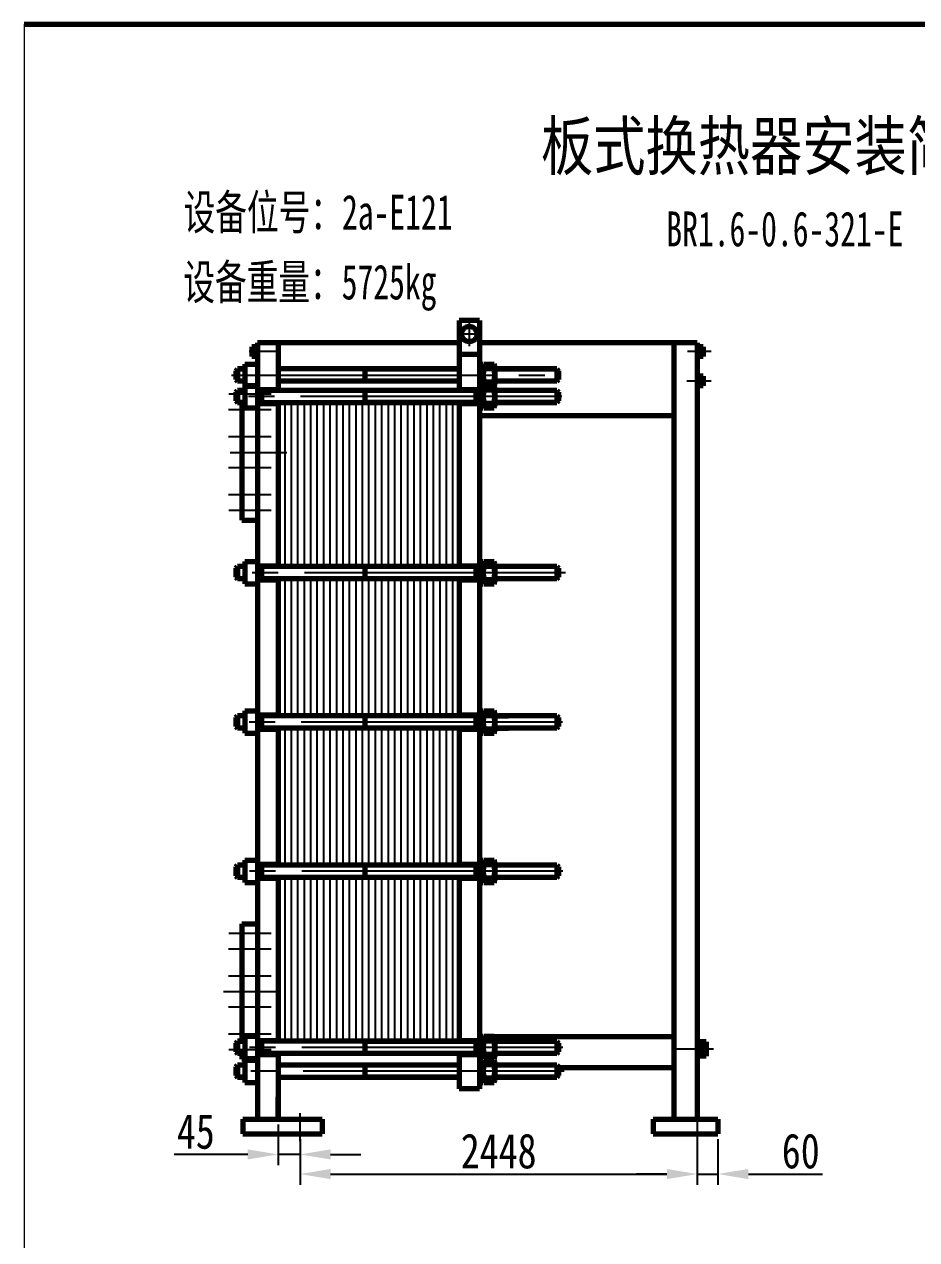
# Model space of a CAD drawing. Header units: millimetres. Extents: x -1351 to 1275, y 768 to 1047.
# Drawn here: x -1120.4 to -1017.9, y 907.1 to 1046.6 of the extents above; entities that cross this region are included whole.
import ezdxf

# ---------------------------------------------------------------- set-up
doc = ezdxf.new("R2010")
doc.units = ezdxf.units.MM
doc.linetypes.add('EB_DASHDOT', pattern=[39, 30, -3, 3, -3])
doc.layers.get('0').update_dxf_attribs({"lineweight": 0})
for name, color, linetype, lineweight in [('CAXA0', 7, 'Continuous', 70), ('CAXA1', 1, 'EB_DASHDOT', 25), ('CAXA4', 3, 'Continuous', 25)]:
    doc.layers.add(name, color=color, linetype=linetype, lineweight=lineweight)
doc.styles.add('HZTXT', font='TXT.SHX', dxfattribs={"width": 0.8, "bigfont": 'HZTXT.SHX'})
doc.styles.add('标准', font='SIMFANG.TTF', dxfattribs={"width": 0.667})
doc.dimstyles.get("Standard").update_dxf_attribs({"dimtxt": 4, "dimasz": 3.5, "dimexe": 1.25, "dimexo": 0.625, "dimtad": 1, "dimdec": 4, "dimdsep": 46, "dimtxsty": 'HZTXT', "dimcen": 0, "dimclrd": 256, "dimclre": 256, "dimclrt": 256, "dimadec": 0, "dimazin": 0, "dimtfac": 1, "dimtdec": 4, "dimtmove": 0, "dimatfit": 3, "dimfxl": 0, "dimtolj": 1, "dimtzin": 0, "dimarcsym": 0})

# ---------------------------------------------------------------- blocks, each defined once
blk = doc.blocks.new('*D26')
at = {"linetype": 'Continuous', "lineweight": -2}
for p, q in [((-1043.06, 918.6), (-1043.06, 913.35)), ((-1040.7, 918.6), (-1040.7, 913.35)), ((-1046.56, 914.6), (-1050.06, 914.6)), ((-1043.06, 914.6), (-1040.7, 914.6)), ((-1037.2, 914.6), (-1028.67, 914.6))]:
    blk.add_line(p, q, dxfattribs=at)
at = {"linetype": 'Continuous'}
for points in [[(-1046.56, 915.18), (-1046.56, 914.01), (-1043.06, 914.6)], [(-1037.2, 915.18), (-1037.2, 914.01), (-1040.7, 914.6)]]:
    blk.add_solid(points, dxfattribs=at)
at = {"layer": 'Defpoints', "color": 0, "linetype": 'Continuous'}
for p in [(-1043.06, 919.22), (-1040.7, 919.22), (-1040.7, 914.6)]:
    blk.add_point(p, dxfattribs=at)
at = {"linetype": 'Continuous', "lineweight": 25, "insert": (-1031.18, 917.22), "char_height": 4, "attachment_point": 5, "style": 'HZTXT'}
blk.add_mtext('\\A1;\\fFangSong_GB2312;60', dxfattribs=at)
blk = doc.blocks.new('*D27')
at = {"lineweight": -2}
for p, q in [((-1088.69, 918.6), (-1088.69, 913.35)), ((-1043.06, 918.6), (-1043.06, 913.35)), ((-1085.19, 914.6), (-1046.56, 914.6))]:
    blk.add_line(p, q, dxfattribs=at)
for points in [[(-1085.19, 915.18), (-1085.19, 914.01), (-1088.69, 914.6)], [(-1046.56, 915.18), (-1046.56, 914.01), (-1043.06, 914.6)]]:
    blk.add_solid(points)
at = {"layer": 'Defpoints', "color": 0}
for p in [(-1088.69, 919.22), (-1043.06, 919.22), (-1043.06, 914.6)]:
    blk.add_point(p, dxfattribs=at)
at = {"insert": (-1065.88, 917.22), "char_height": 4, "attachment_point": 5, "style": 'HZTXT'}
blk.add_mtext('\\A1;{\\fFangSong_GB2312|b0|i0|c134|p0;2448}', dxfattribs=at)
blk = doc.blocks.new('*D28')
at = {"lineweight": -2}
for p, q in [((-1091.2, 920.28), (-1091.2, 915.6)), ((-1088.69, 918.6), (-1088.69, 915.6)), ((-1094.7, 916.85), (-1103.13, 916.85)), ((-1088.69, 916.85), (-1091.2, 916.85)), ((-1085.19, 916.85), (-1081.69, 916.85))]:
    blk.add_line(p, q, dxfattribs=at)
for points in [[(-1094.7, 917.43), (-1094.7, 916.27), (-1091.2, 916.85)], [(-1085.19, 917.43), (-1085.19, 916.27), (-1088.69, 916.85)]]:
    blk.add_solid(points)
at = {"layer": 'Defpoints', "color": 0}
for p in [(-1091.2, 920.91), (-1088.69, 919.22), (-1091.2, 916.85)]:
    blk.add_point(p, dxfattribs=at)
at = {"insert": (-1100.66, 919.47), "char_height": 4, "attachment_point": 5, "style": 'HZTXT'}
blk.add_mtext('\\A1;\\fFangSong_GB2312;45', dxfattribs=at)

msp = doc.modelspace()

# ---------------------------------------------------------------- linework, layer by layer
at = {"color": 7}
msp.add_line((-1120.35817, 1046.60882), (-1120.35817, 775.60882), dxfattribs=at)
at = {"layer": 'CAXA0', "color": 0, "linetype": 'Continuous', "lineweight": 70}
for p, q in [((-1120.35817, 1046.60882), (-940.35817, 1046.60882)), ((-1070.42928, 1012.59772), (-1070.42928, 1005.1958)), ((-1068.06876, 1012.59772), (-1070.42928, 1012.59772)), ((-1068.06876, 1012.59772), (-1068.06876, 924.38172)), ((-1094.22029, 1009.56276), (-1094.22029, 1008.48367)), ((-1093.7667, 1009.56276), (-1094.22029, 1009.56276)), ((-1093.7667, 1009.34695), (-1094.22029, 1009.34695)), ((-1093.55594, 1009.61672), (-1093.7667, 1009.61672)), ((-1093.7667, 1009.61672), (-1093.7667, 1008.42971)), ((-1093.55594, 1010.03487), (-1093.55594, 920.90857)), ((-1070.42928, 1010.03487), (-1093.55594, 1010.03487)), ((-1091.19542, 1010.03487), (-1091.19542, 1004.5736)), ((-1043.0645, 1010.03487), (-1068.06876, 1010.03487)), ((-1045.76224, 1010.03487), (-1045.76224, 920.90857)), ((-1043.0645, 1010.03487), (-1043.0645, 920.90857)), ((-1042.86161, 1009.63324), (-1043.0645, 1009.63324)), ((-1042.86161, 1009.63324), (-1042.86161, 1008.41319)), ((-1042.38714, 1009.56546), (-1042.86161, 1009.56546)), ((-1042.38714, 1009.29434), (-1042.86161, 1009.29434)), ((-1042.38714, 1009.29434), (-1042.86161, 1009.29434)), ((-1042.38714, 1009.29434), (-1042.86161, 1009.29434)), ((-1042.38714, 1009.56546), (-1042.38714, 1008.48097)), ((-1095.04616, 1007.60282), (-1095.04616, 1005.04814)), ((-1095.04616, 1007.60282), (-1093.55594, 1007.60282)), ((-1093.7667, 1008.69949), (-1094.22029, 1008.69949)), ((-1093.7667, 1008.48367), (-1094.22029, 1008.48367)), ((-1093.55594, 1008.42971), (-1093.7667, 1008.42971)), ((-1091.19542, 1008.686), (-1091.19542, 1005.1958)), ((-1068.06876, 1008.686), (-1070.42928, 1008.686)), ((-1068.06876, 1007.60282), (-1067.64298, 1007.60282)), ((-1067.64298, 1007.60282), (-1067.64298, 1005.04814)), ((-1067.55782, 1007.60282), (-1066.40822, 1007.60282)), ((-1042.86161, 1008.41319), (-1043.0645, 1008.41319)), ((-1042.38714, 1008.75209), (-1042.86161, 1008.75209)), ((-1042.38714, 1008.75209), (-1042.86161, 1008.75209)), ((-1042.38714, 1008.48097), (-1042.86161, 1008.48097)), ((-1096.07829, 1006.83131), (-1095.87596, 1007.03364)), ((-1096.07829, 1006.83131), (-1096.07829, 1005.81965)), ((-1095.87596, 1007.03364), (-1095.87596, 1005.61732)), ((-1095.04616, 1007.03364), (-1095.87596, 1007.03364)), ((-1070.42928, 1007.03364), (-1091.19542, 1007.03364)), ((-1081.23859, 1007.03364), (-1081.23859, 1005.61732)), ((-1067.64298, 1007.34735), (-1067.64298, 1005.30361)), ((-1067.55782, 1007.09188), (-1066.40822, 1007.09188)), ((-1066.32306, 1007.34735), (-1066.32306, 1005.30361)), ((-1059.21349, 1007.03364), (-1066.32306, 1007.03364)), ((-1059.21349, 1007.03364), (-1059.21349, 1005.61732)), ((-1059.21349, 1007.03364), (-1059.01116, 1006.83131)), ((-1059.01116, 1006.83131), (-1059.01116, 1005.81965)), ((-1042.86161, 1006.26107), (-1043.0645, 1006.26107)), ((-1042.86161, 1006.26107), (-1042.86161, 1005.04102)), ((-1042.38714, 1006.19329), (-1042.86161, 1006.19329)), ((-1042.38714, 1006.19329), (-1042.38714, 1005.1088)), ((-1096.07829, 1005.81965), (-1095.87596, 1005.61732)), ((-1095.04616, 1005.61732), (-1095.87596, 1005.61732)), ((-1095.04616, 1005.14278), (-1095.04616, 1002.5881)), ((-1095.04616, 1005.14278), (-1093.55594, 1005.14278)), ((-1095.04616, 1005.04814), (-1093.55594, 1005.04814)), ((-1070.42928, 1005.61732), (-1091.19542, 1005.61732)), ((-1091.19542, 1005.61732), (-1091.19542, 1004.67442)), ((-1070.42928, 1005.61732), (-1070.42928, 1004.5736)), ((-1068.06876, 1005.14278), (-1067.64298, 1005.14278)), ((-1068.06876, 1005.04814), (-1067.64298, 1005.04814)), ((-1067.64298, 1005.14278), (-1067.64298, 1002.5881)), ((-1067.64298, 1004.88731), (-1067.64298, 1002.84357)), ((-1067.55782, 1005.55908), (-1066.40822, 1005.55908)), ((-1067.55782, 1005.14278), (-1066.40822, 1005.14278)), ((-1067.55782, 1005.04814), (-1066.40822, 1005.04814)), ((-1066.33112, 1005.22118), (-1066.26853, 1005.22118)), ((-1059.21349, 1005.61732), (-1066.32306, 1005.61732)), ((-1066.32306, 1004.88731), (-1066.32306, 1002.84357)), ((-1059.21349, 1005.61732), (-1059.01116, 1005.81965)), ((-1042.86161, 1005.04102), (-1043.0645, 1005.04102)), ((-1042.38714, 1005.92217), (-1042.86161, 1005.92217)), ((-1042.38714, 1005.92217), (-1042.86161, 1005.92217)), ((-1042.38714, 1005.92217), (-1042.86161, 1005.92217)), ((-1042.38714, 1005.37992), (-1042.86161, 1005.37992)), ((-1042.38714, 1005.37992), (-1042.86161, 1005.37992)), ((-1042.38714, 1005.1088), (-1042.86161, 1005.1088)), ((-1096.07829, 1004.37127), (-1095.87596, 1004.5736)), ((-1096.07829, 1004.37127), (-1096.07829, 1003.35961)), ((-1096.07829, 1003.35961), (-1095.87596, 1003.15728)), ((-1095.04616, 1004.5736), (-1095.87596, 1004.5736)), ((-1095.87596, 1004.5736), (-1095.87596, 1003.15728)), ((-1093.55594, 1004.67442), (-1091.19542, 1004.67442)), ((-1093.13016, 1004.67442), (-1093.13016, 1003.05646)), ((-1068.49453, 1004.5736), (-1093.13016, 1004.5736)), ((-1081.23859, 1004.5736), (-1081.23859, 1003.15728)), ((-1070.42928, 1004.67442), (-1068.06876, 1004.67442)), ((-1068.49453, 1004.67442), (-1068.49453, 1003.05646)), ((-1067.55782, 1004.63184), (-1066.40822, 1004.63184)), ((-1059.21349, 1004.5736), (-1066.32306, 1004.5736)), ((-1059.21349, 1004.5736), (-1059.01116, 1004.37127)), ((-1059.21349, 1004.5736), (-1059.21349, 1003.15728)), ((-1059.01116, 1003.35961), (-1059.21349, 1003.15728)), ((-1059.01116, 1004.37127), (-1059.01116, 1003.35961)), ((-1095.04616, 1003.15728), (-1095.87596, 1003.15728)), ((-1095.35617, 1003.15728), (-1095.35617, 989.69216)), ((-1095.04616, 1002.5881), (-1093.55594, 1002.5881)), ((-1093.55594, 1003.05646), (-1091.19542, 1003.05646)), ((-1068.49453, 1003.15728), (-1093.13016, 1003.15728)), ((-1091.19542, 1003.15728), (-1091.19542, 984.34721)), ((-1091.19542, 1003.05646), (-1091.19542, 984.34721)), ((-1070.42928, 1003.15728), (-1070.42928, 984.34721)), ((-1070.42284, 1003.05646), (-1068.06876, 1003.05646)), ((-1068.06876, 1002.5881), (-1067.64298, 1002.5881)), ((-1067.55782, 1003.09904), (-1066.40822, 1003.09904)), ((-1067.55782, 1002.5881), (-1066.40822, 1002.5881)), ((-1059.21349, 1003.15728), (-1066.32306, 1003.15728)), ((-1045.76224, 1001.67188), (-1068.06876, 1001.67188)), ((-1095.35617, 989.69216), (-1093.55594, 989.69216)), ((-1096.07829, 984.14488), (-1095.87596, 984.34721)), ((-1096.07829, 984.14488), (-1096.07829, 983.13323)), ((-1095.04616, 984.34721), (-1095.87596, 984.34721)), ((-1095.87596, 984.34721), (-1095.87596, 982.9309)), ((-1095.04616, 984.91639), (-1095.04616, 982.36172)), ((-1095.04616, 984.91639), (-1093.55594, 984.91639)), ((-1093.55594, 984.44804), (-1091.19542, 984.44804)), ((-1093.13016, 984.44804), (-1093.13016, 982.83007)), ((-1068.49453, 984.34721), (-1093.13016, 984.34721)), ((-1081.23859, 984.34721), (-1081.23859, 982.9309)), ((-1070.42928, 984.44804), (-1068.06876, 984.44804)), ((-1068.49453, 984.44804), (-1068.49453, 982.83007)), ((-1068.06876, 984.91639), (-1067.64298, 984.91639)), ((-1067.64298, 984.91639), (-1067.64298, 982.36172)), ((-1067.64298, 984.66093), (-1067.64298, 982.61719)), ((-1067.55782, 984.91639), (-1066.40822, 984.91639)), ((-1067.55782, 984.40546), (-1066.40822, 984.40546)), ((-1066.32306, 984.66093), (-1066.32306, 982.61719)), ((-1059.21349, 984.34721), (-1066.32306, 984.34721)), ((-1059.21349, 984.34721), (-1059.01116, 984.14488)), ((-1059.21349, 984.34721), (-1059.21349, 982.9309)), ((-1059.01116, 984.14488), (-1059.01116, 983.13323)), ((-1096.07829, 983.13323), (-1095.87596, 982.9309)), ((-1095.04616, 982.9309), (-1095.87596, 982.9309)), ((-1093.55594, 982.83007), (-1091.19542, 982.83007)), ((-1068.49453, 982.9309), (-1093.13016, 982.9309)), ((-1091.19542, 982.9309), (-1091.19542, 967.20829)), ((-1091.19542, 982.9309), (-1091.19542, 967.20829)), ((-1070.42928, 982.9309), (-1070.42928, 967.20829)), ((-1070.42284, 982.83007), (-1068.06876, 982.83007)), ((-1067.55782, 982.87265), (-1066.40822, 982.87265)), ((-1059.21349, 982.9309), (-1066.32306, 982.9309)), ((-1059.21349, 982.9309), (-1059.01116, 983.13323)), ((-1095.04616, 982.36172), (-1093.55594, 982.36172)), ((-1068.06876, 982.36172), (-1067.64298, 982.36172)), ((-1067.55782, 982.36172), (-1066.40822, 982.36172)), ((-1096.07829, 967.00596), (-1095.87596, 967.20829)), ((-1095.87596, 967.20829), (-1095.87596, 965.79198)), ((-1095.04616, 967.20829), (-1095.87596, 967.20829)), ((-1095.04616, 967.77747), (-1095.04616, 965.2228)), ((-1095.04616, 967.77747), (-1093.55594, 967.77747)), ((-1093.55594, 967.30912), (-1091.19542, 967.30912)), ((-1093.13016, 967.30912), (-1093.13016, 965.69116)), ((-1068.49453, 967.20829), (-1093.13016, 967.20829)), ((-1081.23859, 967.20829), (-1081.23859, 965.79198)), ((-1070.42928, 967.30912), (-1068.06876, 967.30912)), ((-1068.49453, 967.30912), (-1068.49453, 965.69116)), ((-1068.06876, 967.77747), (-1067.64298, 967.77747)), ((-1067.64298, 967.77747), (-1067.64298, 965.2228)), ((-1067.64298, 967.52201), (-1067.64298, 965.47827)), ((-1067.55782, 967.77747), (-1066.40822, 967.77747)), ((-1067.55782, 967.26654), (-1066.40822, 967.26654)), ((-1066.32306, 967.52201), (-1066.32306, 965.47827)), ((-1066.32306, 967.20829), (-1064.7284, 967.20829)), ((-1059.21349, 967.20829), (-1065.87684, 967.20829)), ((-1059.21349, 967.20829), (-1059.21349, 965.79198)), ((-1059.21349, 967.20829), (-1059.01116, 967.00596)), ((-1096.07829, 967.00596), (-1096.07829, 965.99431)), ((-1096.07829, 965.99431), (-1095.87596, 965.79198)), ((-1095.04616, 965.79198), (-1095.87596, 965.79198)), ((-1093.55594, 965.69116), (-1091.19542, 965.69116)), ((-1068.49453, 965.79198), (-1093.13016, 965.79198)), ((-1091.19542, 965.79198), (-1091.19542, 950.06938)), ((-1091.19542, 965.79198), (-1091.19542, 950.06938)), ((-1070.42928, 965.79198), (-1070.42928, 950.06938)), ((-1070.42284, 965.69116), (-1068.06876, 965.69116)), ((-1067.55782, 965.73373), (-1066.40822, 965.73373)), ((-1066.32306, 965.79198), (-1064.7284, 965.79198)), ((-1059.21349, 965.79198), (-1065.87684, 965.79198)), ((-1059.21349, 965.79198), (-1059.01116, 965.99431)), ((-1059.01116, 967.00596), (-1059.01116, 965.99431)), ((-1095.04616, 965.2228), (-1093.55594, 965.2228)), ((-1068.06876, 965.2228), (-1067.64298, 965.2228)), ((-1067.55782, 965.2228), (-1066.40822, 965.2228)), ((-1095.04616, 950.63856), (-1095.04616, 948.08388)), ((-1095.04616, 950.63856), (-1093.55594, 950.63856)), ((-1068.06876, 950.63856), (-1067.64298, 950.63856)), ((-1067.64298, 950.63856), (-1067.64298, 948.08388)), ((-1067.64298, 950.38309), (-1067.64298, 948.33935)), ((-1067.55782, 950.63856), (-1066.40822, 950.63856)), ((-1066.32306, 950.38309), (-1066.32306, 948.33935)), ((-1096.07829, 949.86704), (-1095.87596, 950.06938)), ((-1096.07829, 949.86704), (-1096.07829, 948.85539)), ((-1095.87596, 950.06938), (-1095.87596, 948.65306)), ((-1095.04616, 950.06938), (-1095.87596, 950.06938)), ((-1093.55594, 950.1702), (-1091.19542, 950.1702)), ((-1093.13016, 950.1702), (-1093.13016, 948.55224)), ((-1068.49453, 950.06938), (-1093.13016, 950.06938)), ((-1081.23859, 950.06938), (-1081.23859, 948.65306)), ((-1070.42928, 950.1702), (-1068.06876, 950.1702)), ((-1068.49453, 950.1702), (-1068.49453, 948.55224)), ((-1067.55782, 950.12762), (-1066.40822, 950.12762)), ((-1059.21349, 950.06938), (-1066.32306, 950.06938)), ((-1059.21349, 950.06938), (-1059.01116, 949.86704)), ((-1059.21349, 950.06938), (-1059.21349, 948.65306)), ((-1059.01116, 949.86704), (-1059.01116, 948.85539)), ((-1096.07829, 948.85539), (-1095.87596, 948.65306)), ((-1095.04616, 948.65306), (-1095.87596, 948.65306)), ((-1095.04616, 948.08388), (-1093.55594, 948.08388)), ((-1093.55594, 948.55224), (-1091.19542, 948.55224)), ((-1068.49453, 948.65306), (-1093.13016, 948.65306)), ((-1091.19542, 948.65306), (-1091.19542, 929.84299)), ((-1070.42928, 948.65306), (-1070.42928, 929.84299)), ((-1070.42284, 948.55224), (-1068.06876, 948.55224)), ((-1068.06876, 948.08388), (-1067.64298, 948.08388)), ((-1067.55782, 948.59482), (-1066.40822, 948.59482)), ((-1067.55782, 948.08388), (-1066.40822, 948.08388)), ((-1059.21349, 948.65306), (-1066.32306, 948.65306)), ((-1059.21349, 948.65306), (-1059.01116, 948.85539)), ((-1095.35617, 943.30811), (-1095.35617, 929.84299)), ((-1095.35617, 943.30811), (-1093.55594, 943.30811)), ((-1096.07829, 929.64066), (-1095.87596, 929.84299)), ((-1096.07829, 929.64066), (-1096.07829, 928.62901)), ((-1095.04616, 929.84299), (-1095.87596, 929.84299)), ((-1095.87596, 929.84299), (-1095.87596, 928.42668)), ((-1095.04616, 930.41217), (-1095.04616, 927.8575)), ((-1095.04616, 930.41217), (-1093.55594, 930.41217)), ((-1093.55594, 929.94382), (-1091.19542, 929.94382)), ((-1093.13016, 929.94382), (-1093.13016, 928.32585)), ((-1068.49453, 929.84299), (-1093.13016, 929.84299)), ((-1081.23859, 929.84299), (-1081.23859, 928.42668)), ((-1070.42928, 929.94382), (-1068.06876, 929.94382)), ((-1068.49453, 929.94382), (-1068.49453, 928.32585)), ((-1068.06876, 930.41217), (-1067.64298, 930.41217)), ((-1067.64298, 930.41217), (-1067.64298, 927.8575)), ((-1067.64298, 930.1567), (-1067.64298, 928.11296)), ((-1067.55782, 930.41217), (-1066.40822, 930.41217)), ((-1067.55782, 929.90124), (-1066.40822, 929.90124)), ((-1045.76224, 930.35046), (-1066.3697, 930.35046)), ((-1066.32306, 930.1567), (-1066.32306, 928.11296)), ((-1059.21349, 929.84299), (-1066.32306, 929.84299)), ((-1059.21349, 929.84299), (-1059.01116, 929.64066)), ((-1059.21349, 929.84299), (-1059.21349, 928.42668)), ((-1059.01116, 929.64066), (-1059.01116, 928.62901)), ((-1042.75651, 929.86238), (-1043.0645, 929.86238)), ((-1042.75651, 929.86238), (-1042.75651, 928.04141)), ((-1042.04835, 929.76122), (-1042.75651, 929.76122)), ((-1042.04835, 929.76122), (-1042.04835, 928.14257)), ((-1096.07829, 928.62901), (-1095.87596, 928.42668)), ((-1095.04616, 928.42668), (-1095.87596, 928.42668)), ((-1095.35617, 928.42668), (-1095.35617, 927.7791)), ((-1093.55594, 928.32585), (-1091.19542, 928.32585)), ((-1068.49453, 928.42668), (-1093.13016, 928.42668)), ((-1091.19542, 928.42668), (-1091.19542, 920.90857)), ((-1070.42928, 928.42668), (-1070.42928, 924.38172)), ((-1070.42284, 928.32585), (-1068.06876, 928.32585)), ((-1067.55782, 928.36843), (-1066.40822, 928.36843)), ((-1059.21349, 928.42668), (-1066.32306, 928.42668)), ((-1059.21349, 928.42668), (-1059.01116, 928.62901)), ((-1042.75651, 928.04141), (-1043.0645, 928.04141)), ((-1042.04835, 929.35656), (-1042.75651, 929.35656)), ((-1042.04835, 929.35656), (-1042.75651, 929.35656)), ((-1042.04835, 929.35656), (-1042.75651, 929.35656)), ((-1042.04835, 928.54724), (-1042.75651, 928.54724)), ((-1042.04835, 928.54724), (-1042.75651, 928.54724)), ((-1042.04835, 928.14257), (-1042.75651, 928.14257)), ((-1096.07829, 926.91085), (-1095.87596, 927.11318)), ((-1096.07829, 926.91085), (-1096.07829, 925.8992)), ((-1095.04616, 927.11318), (-1095.87596, 927.11318)), ((-1095.87596, 927.11318), (-1095.87596, 925.69686)), ((-1093.55594, 927.7791), (-1095.35617, 927.7791)), ((-1095.04616, 927.8575), (-1093.55594, 927.8575)), ((-1095.04616, 927.68236), (-1095.04616, 925.12768)), ((-1095.04616, 927.68236), (-1093.55594, 927.68236)), ((-1070.42928, 927.11318), (-1091.19542, 927.11318)), ((-1081.23859, 927.11318), (-1081.23859, 925.69686)), ((-1070.42928, 927.04573), (-1070.42928, 925.73059)), ((-1068.06876, 927.8575), (-1067.64298, 927.8575)), ((-1068.06876, 927.68236), (-1067.64298, 927.68236)), ((-1067.64298, 927.68236), (-1067.64298, 925.12768)), ((-1067.64298, 927.42689), (-1067.64298, 925.38315)), ((-1067.55782, 927.8575), (-1066.40822, 927.8575)), ((-1067.55782, 927.68236), (-1066.40822, 927.68236)), ((-1067.55782, 927.17142), (-1066.40822, 927.17142)), ((-1066.32306, 927.42689), (-1066.32306, 925.38315)), ((-1059.21349, 927.11318), (-1066.32306, 927.11318)), ((-1059.21349, 927.11318), (-1059.01116, 926.91085)), ((-1059.21349, 927.11318), (-1059.21349, 925.69686)), ((-1059.01116, 926.91085), (-1059.01116, 925.8992)), ((-1045.76224, 926.78148), (-1059.01116, 926.78148)), ((-1096.07829, 925.8992), (-1095.87596, 925.69686)), ((-1095.04616, 925.69686), (-1095.87596, 925.69686)), ((-1070.42928, 925.69686), (-1091.19542, 925.69686)), ((-1067.55782, 925.63862), (-1066.40822, 925.63862)), ((-1059.21349, 925.69686), (-1066.32306, 925.69686)), ((-1059.01116, 925.8992), (-1059.21349, 925.69686)), ((-1095.04616, 925.12768), (-1093.55594, 925.12768)), ((-1068.06876, 924.38172), (-1070.42928, 924.38172)), ((-1068.06876, 925.12768), (-1067.64298, 925.12768)), ((-1067.55782, 925.12768), (-1066.40822, 925.12768)), ((-1091.19542, 920.90857), (-1091.19542, 923.45553)), ((-1095.24202, 920.90857), (-1095.24202, 919.22249)), ((-1095.24202, 920.90857), (-1086.13716, 920.90857)), ((-1086.13716, 920.90857), (-1086.13716, 919.22249)), ((-1048.12276, 920.90857), (-1048.12276, 919.22249)), ((-1048.12276, 920.90857), (-1040.70398, 920.90857)), ((-1040.70398, 920.90857), (-1040.70398, 919.22249)), ((-1095.24202, 919.22249), (-1086.13716, 919.22249)), ((-1048.12276, 919.22249), (-1040.70398, 919.22249))]:
    msp.add_line(p, q, dxfattribs=at)
msp.add_circle((-1069.24902, 1011.04652), 0.87676, dxfattribs=at)
for centre, radius, start, end in [((-1067.2172, 1007.34735), 0.42578, 143.1301024, 216.8698976), ((-1066.74884, 1007.34735), 0.42578, 323.1301024, 36.8698976), ((-1064.15159, 1006.32548), 3.49139, 167.3196165, 192.6803835), ((-1069.81445, 1006.32548), 3.49139, 347.3196165, 12.6803835), ((-1067.2172, 1005.30361), 0.42578, 143.1301024, 216.8698976), ((-1067.2172, 1004.88731), 0.42578, 143.1301024, 216.8698976), ((-1066.74884, 1005.30361), 0.42578, 323.1301024, 36.8698976), ((-1066.74884, 1004.88731), 0.42578, 323.1301024, 36.8698976), ((-1064.15159, 1003.86544), 3.49139, 167.3196165, 192.6803835), ((-1069.81445, 1003.86544), 3.49139, 347.3196165, 12.6803835), ((-1067.2172, 1002.84357), 0.42578, 143.1301024, 216.8698976), ((-1066.74884, 1002.84357), 0.42578, 323.1301024, 36.8698976), ((-1067.2172, 984.66093), 0.42578, 143.1301024, 216.8698976), ((-1064.15159, 983.63906), 3.49139, 167.3196165, 192.6803835), ((-1066.74884, 984.66093), 0.42578, 323.1301024, 36.8698976), ((-1069.81445, 983.63906), 3.49139, 347.3196165, 12.6803835), ((-1067.2172, 982.61719), 0.42578, 143.1301024, 216.8698976), ((-1066.74884, 982.61719), 0.42578, 323.1301024, 36.8698976), ((-1067.2172, 967.52201), 0.42578, 143.1301024, 216.8698976), ((-1064.15159, 966.50014), 3.49139, 167.3196165, 192.6803835), ((-1066.74884, 967.52201), 0.42578, 323.1301024, 36.8698976), ((-1069.81445, 966.50014), 3.49139, 347.3196165, 12.6803835), ((-1067.2172, 965.47827), 0.42578, 143.1301024, 216.8698976), ((-1066.74884, 965.47827), 0.42578, 323.1301024, 36.8698976), ((-1067.2172, 950.38309), 0.42578, 143.1301024, 216.8698976), ((-1066.74884, 950.38309), 0.42578, 323.1301024, 36.8698976), ((-1064.15159, 949.36122), 3.49139, 167.3196165, 192.6803835), ((-1069.81445, 949.36122), 3.49139, 347.3196165, 12.6803835), ((-1067.2172, 948.33935), 0.42578, 143.1301024, 216.8698976), ((-1066.74884, 948.33935), 0.42578, 323.1301024, 36.8698976), ((-1067.2172, 930.1567), 0.42578, 143.1301024, 216.8698976), ((-1064.15159, 929.13483), 3.49139, 167.3196165, 192.6803835), ((-1066.74884, 930.1567), 0.42578, 323.1301024, 36.8698976), ((-1069.81445, 929.13483), 3.49139, 347.3196165, 12.6803835), ((-1067.2172, 928.11296), 0.42578, 143.1301024, 216.8698976), ((-1066.74884, 928.11296), 0.42578, 323.1301024, 36.8698976), ((-1067.2172, 927.42689), 0.42578, 143.1301024, 216.8698976), ((-1064.15159, 926.40502), 3.49139, 167.3196165, 192.6803835), ((-1066.74884, 927.42689), 0.42578, 323.1301024, 36.8698976), ((-1069.81445, 926.40502), 3.49139, 347.3196165, 12.6803835), ((-1067.2172, 925.38315), 0.42578, 143.1301024, 216.8698976), ((-1066.74884, 925.38315), 0.42578, 323.1301024, 36.8698976)]:
    msp.add_arc(centre, radius, start, end, dxfattribs=at)
for p in [(-1091.19542, 920.90857), (-1088.69184, 920.90857), (-1088.69184, 919.22249), (-1088.69184, 919.22249)]:
    msp.add_point(p, dxfattribs=at)
at = {"layer": 'CAXA1', "color": 0, "linetype": 'EB_DASHDOT', "lineweight": 25}
for p, q in [((-1069.24902, 1012.42484), (-1069.24902, 1009.6682)), ((-1068.06876, 1011.04652), (-1070.42928, 1011.04652)), ((-1091.19542, 1009.02322), (-1094.53118, 1009.02322)), ((-1041.4876, 1009.02322), (-1044.20449, 1009.02322)), ((-1096.57916, 1006.32548), (-1058.43333, 1006.32548)), ((-1041.4876, 1005.65105), (-1044.2493, 1005.65105)), ((-1092.0093, 1004.13407), (-1096.8663, 1004.13407)), ((-1058.6259, 1003.86544), (-1096.636, 1003.86544)), ((-1092.0093, 1002.34486), (-1096.9028, 1002.34486)), ((-1092.0093, 999.24587), (-1096.9028, 999.24587)), ((-1096.70287, 997.45667), (-1090.22065, 997.45667)), ((-1092.0093, 995.66747), (-1096.9028, 995.66747)), ((-1092.0093, 992.56847), (-1096.9028, 992.56847)), ((-1092.0093, 990.77927), (-1096.8663, 990.77927)), ((-1058.19104, 983.63906), (-1096.83332, 983.63906)), ((-1058.54398, 966.50014), (-1096.73734, 966.50014)), ((-1058.49911, 949.36122), (-1097.04265, 949.36122)), ((-1092.0093, 942.221), (-1096.8663, 942.221)), ((-1092.0093, 940.4318), (-1096.9028, 940.4318)), ((-1092.0093, 937.33281), (-1096.9028, 937.33281)), ((-1097.48414, 935.5436), (-1091.32181, 935.5436)), ((-1092.0093, 933.7544), (-1096.9028, 933.7544)), ((-1092.0093, 930.65541), (-1096.9028, 930.65541)), ((-1058.49911, 929.13483), (-1097.04265, 929.13483)), ((-1092.0093, 928.86621), (-1096.8663, 928.86621)), ((-1041.18564, 928.9519), (-1045.76224, 928.9519)), ((-1058.34192, 926.40502), (-1096.45198, 926.40502)), ((-1088.69184, 918.35997), (-1088.69184, 921.58767)), ((-1043.0645, 920.90857), (-1043.0645, 917.83462))]:
    msp.add_line(p, q, dxfattribs=at)
at = {"layer": 'CAXA4', "color": 0, "linetype": 'Continuous', "lineweight": 25}
for p, q in [((-1095.04616, 1006.83131), (-1096.07829, 1006.83131)), ((-1070.42928, 1006.83131), (-1081.23859, 1006.83131)), ((-1059.01116, 1006.83131), (-1066.32306, 1006.83131)), ((-1095.04616, 1005.81965), (-1096.07829, 1005.81965)), ((-1070.42928, 1005.81965), (-1081.23859, 1005.81965)), ((-1059.01116, 1005.81965), (-1066.32306, 1005.81965)), ((-1095.04616, 1004.37127), (-1096.07829, 1004.37127)), ((-1095.04616, 1003.35961), (-1096.07829, 1003.35961)), ((-1068.49453, 1004.37127), (-1081.23859, 1004.37127)), ((-1068.49453, 1003.35961), (-1081.23859, 1003.35961)), ((-1059.01116, 1004.37127), (-1066.32306, 1004.37127)), ((-1059.01116, 1003.35961), (-1066.32306, 1003.35961)), ((-1090.45354, 1003.15728), (-1090.45354, 997.57755)), ((-1089.71166, 1003.15728), (-1089.71166, 984.34721)), ((-1088.96978, 1003.15728), (-1088.96978, 984.34721)), ((-1088.22791, 1003.15728), (-1088.22791, 984.34721)), ((-1087.48603, 1003.15728), (-1087.48603, 984.34721)), ((-1086.74415, 1003.15728), (-1086.74415, 984.34721)), ((-1086.00227, 1003.15728), (-1086.00227, 984.34721)), ((-1085.2604, 1003.15728), (-1085.2604, 984.34721)), ((-1084.51852, 1003.15728), (-1084.51852, 984.34721)), ((-1083.77664, 1003.15728), (-1083.77664, 984.34721)), ((-1083.03476, 1003.15728), (-1083.03476, 984.34721)), ((-1082.29288, 1003.15728), (-1082.29288, 984.34721)), ((-1081.55744, 1003.15728), (-1081.55744, 984.34721)), ((-1080.81556, 1003.15728), (-1080.81556, 984.34721)), ((-1080.07369, 1003.15728), (-1080.07369, 984.34721)), ((-1079.33181, 1003.15728), (-1079.33181, 984.34721)), ((-1078.5835, 1003.15728), (-1078.5835, 984.34721)), ((-1077.84805, 1003.15728), (-1077.84805, 984.34721)), ((-1077.10617, 1003.15728), (-1077.10617, 984.34721)), ((-1076.3643, 1003.15728), (-1076.3643, 984.34721)), ((-1075.62242, 1003.15728), (-1075.62242, 984.34721)), ((-1074.88054, 1003.15728), (-1074.88054, 984.34721)), ((-1074.13866, 1003.15728), (-1074.13866, 984.34721)), ((-1073.39679, 1003.15728), (-1073.39679, 984.34721)), ((-1072.65491, 1003.15728), (-1072.65491, 984.34721)), ((-1071.91303, 1003.15728), (-1071.91303, 984.34721)), ((-1071.17115, 1003.15728), (-1071.17115, 984.34721)), ((-1090.45354, 997.46164), (-1090.45354, 984.34721)), ((-1095.04616, 984.14488), (-1096.07829, 984.14488)), ((-1068.49453, 984.14488), (-1081.23859, 984.14488)), ((-1059.01116, 984.14488), (-1066.32306, 984.14488)), ((-1095.04616, 983.13323), (-1096.07829, 983.13323)), ((-1090.45354, 982.9309), (-1090.45354, 967.20829)), ((-1089.71166, 982.9309), (-1089.71166, 967.20829)), ((-1088.96978, 982.9309), (-1088.96978, 967.20829)), ((-1088.22791, 982.9309), (-1088.22791, 967.20829)), ((-1087.48603, 982.9309), (-1087.48603, 967.20829)), ((-1086.74415, 982.9309), (-1086.74415, 967.20829)), ((-1086.00227, 982.9309), (-1086.00227, 967.20829)), ((-1085.2604, 982.9309), (-1085.2604, 967.20829)), ((-1084.51852, 982.9309), (-1084.51852, 967.20829)), ((-1083.77664, 982.9309), (-1083.77664, 967.20829)), ((-1083.03476, 982.9309), (-1083.03476, 967.20829)), ((-1082.29288, 982.9309), (-1082.29288, 967.20829)), ((-1081.55101, 982.9309), (-1081.55101, 967.20829)), ((-1068.49453, 983.13323), (-1081.23859, 983.13323)), ((-1080.80913, 982.9309), (-1080.80913, 967.20829)), ((-1080.06725, 982.9309), (-1080.06725, 967.20829)), ((-1079.32537, 982.9309), (-1079.32537, 967.20829)), ((-1078.5835, 982.9309), (-1078.5835, 967.20829)), ((-1077.84162, 982.9309), (-1077.84162, 967.20829)), ((-1077.09974, 982.9309), (-1077.09974, 967.20829)), ((-1076.35786, 982.9309), (-1076.35786, 967.20829)), ((-1075.61599, 982.9309), (-1075.61599, 967.20829)), ((-1074.87411, 982.9309), (-1074.87411, 967.20829)), ((-1074.13223, 982.9309), (-1074.13223, 967.20829)), ((-1073.39035, 982.9309), (-1073.39035, 967.20829)), ((-1072.64847, 982.9309), (-1072.64847, 967.20829)), ((-1071.9066, 982.9309), (-1071.9066, 967.20829)), ((-1071.17115, 982.9309), (-1071.17115, 967.20829)), ((-1059.01116, 983.13323), (-1066.32306, 983.13323)), ((-1095.04616, 967.00596), (-1096.07829, 967.00596)), ((-1095.04616, 965.99431), (-1096.07829, 965.99431)), ((-1090.45354, 965.79198), (-1090.45354, 950.06938)), ((-1089.71166, 965.79198), (-1089.71166, 950.06938)), ((-1088.96978, 965.79198), (-1088.96978, 950.06938)), ((-1088.22791, 965.79198), (-1088.22791, 950.06938)), ((-1087.48603, 965.79198), (-1087.48603, 950.06938)), ((-1086.74415, 965.79198), (-1086.74415, 950.06938)), ((-1086.00227, 965.79198), (-1086.00227, 950.06938)), ((-1085.2604, 965.79198), (-1085.2604, 950.06938)), ((-1084.51852, 965.79198), (-1084.51852, 950.06938)), ((-1083.77664, 965.79198), (-1083.77664, 950.06938)), ((-1083.03476, 965.79198), (-1083.03476, 950.06938)), ((-1082.29932, 965.79198), (-1082.29932, 950.06938)), ((-1081.55744, 965.79198), (-1081.55744, 950.06938)), ((-1068.49453, 967.00596), (-1081.23859, 967.00596)), ((-1068.49453, 965.99431), (-1081.23859, 965.99431)), ((-1080.81556, 965.79198), (-1080.81556, 950.06938)), ((-1080.06725, 965.79198), (-1080.06725, 950.06938)), ((-1079.33181, 965.79198), (-1079.33181, 950.06938)), ((-1078.5835, 965.79198), (-1078.5835, 950.06938)), ((-1077.84162, 965.79198), (-1077.84162, 950.06938)), ((-1077.10617, 965.79198), (-1077.10617, 950.06938)), ((-1076.3643, 965.79198), (-1076.3643, 950.06938)), ((-1075.62242, 965.79198), (-1075.62242, 950.06938)), ((-1074.88054, 965.79198), (-1074.88054, 950.06938)), ((-1074.13866, 965.79198), (-1074.13866, 950.06938)), ((-1073.39679, 965.79198), (-1073.39679, 950.06938)), ((-1072.65491, 965.79198), (-1072.65491, 950.06938)), ((-1071.9066, 965.79198), (-1071.9066, 950.06938)), ((-1071.16472, 965.79198), (-1071.16472, 950.06938)), ((-1059.01116, 967.00596), (-1066.32306, 967.00596)), ((-1059.01116, 965.99431), (-1066.32306, 965.99431)), ((-1095.04616, 949.86704), (-1096.07829, 949.86704)), ((-1068.49453, 949.86704), (-1081.23859, 949.86704)), ((-1059.01116, 949.86704), (-1066.32306, 949.86704)), ((-1095.04616, 948.85539), (-1096.07829, 948.85539)), ((-1090.45354, 948.65306), (-1090.45354, 929.84299)), ((-1089.71166, 948.65306), (-1089.71166, 929.84299)), ((-1088.96978, 948.65306), (-1088.96978, 929.84299)), ((-1088.22791, 948.65306), (-1088.22791, 929.84299)), ((-1087.48603, 948.65306), (-1087.48603, 929.84299)), ((-1086.74415, 948.65306), (-1086.74415, 929.84299)), ((-1086.00227, 948.65306), (-1086.00227, 929.84299)), ((-1085.2604, 948.65306), (-1085.2604, 929.84299)), ((-1084.51852, 948.65306), (-1084.51852, 929.84299)), ((-1083.77664, 948.65306), (-1083.77664, 929.84299)), ((-1083.03476, 948.65306), (-1083.03476, 929.84299)), ((-1082.29932, 948.65306), (-1082.29932, 929.84299)), ((-1081.55744, 948.65306), (-1081.55744, 929.84299)), ((-1068.49453, 948.85539), (-1081.23859, 948.85539)), ((-1080.81556, 948.65306), (-1080.81556, 929.84299)), ((-1080.06725, 948.65306), (-1080.06725, 929.84299)), ((-1079.33181, 948.65306), (-1079.33181, 929.84299)), ((-1078.5835, 948.65306), (-1078.5835, 929.84299)), ((-1077.84162, 948.65306), (-1077.84162, 929.84299)), ((-1077.10617, 948.65306), (-1077.10617, 929.84299)), ((-1076.3643, 948.65306), (-1076.3643, 929.84299)), ((-1075.62242, 948.65306), (-1075.62242, 929.84299)), ((-1074.88054, 948.65306), (-1074.88054, 929.84299)), ((-1074.13866, 948.65306), (-1074.13866, 929.84299)), ((-1073.39679, 948.65306), (-1073.39679, 929.84299)), ((-1072.65491, 948.65306), (-1072.65491, 929.84299)), ((-1071.9066, 948.65306), (-1071.9066, 929.84299)), ((-1071.17115, 948.65306), (-1071.17115, 929.84299)), ((-1059.01116, 948.85539), (-1066.32306, 948.85539)), ((-1095.04616, 929.64066), (-1096.07829, 929.64066)), ((-1068.49453, 929.64066), (-1081.23859, 929.64066)), ((-1059.01116, 929.64066), (-1066.32306, 929.64066)), ((-1095.04616, 928.62901), (-1096.07829, 928.62901)), ((-1068.49453, 928.62901), (-1081.23859, 928.62901)), ((-1059.01116, 928.62901), (-1066.32306, 928.62901)), ((-1095.04616, 926.91085), (-1096.07829, 926.91085)), ((-1070.42928, 926.91085), (-1081.23859, 926.91085)), ((-1059.01116, 926.91085), (-1066.32306, 926.91085)), ((-1095.04616, 925.8992), (-1096.07829, 925.8992)), ((-1070.42928, 925.8992), (-1081.23859, 925.8992)), ((-1059.01116, 925.8992), (-1066.32306, 925.8992)), ((-1043.0645, 919.22249), (-1043.0645, 915.48205)), ((-1043.0645, 919.22249), (-1043.0645, 915.48205))]:
    msp.add_line(p, q, dxfattribs=at)

# ---------------------------------------------------------------- texts
at = {"layer": 'CAXA4', "color": 0, "linetype": 'Continuous', "lineweight": 25, "attachment_point": 1}
for s, insert, char_height, style in [('{\\fFangSong_GB2312|b0|i0|c134|p34;板式换热器安装简图}', (-1061.01645, 1035.39078), 5.5, 'HZTXT'), ('{\\fSimSun|b0|i0|c134|p2;设备位号：2a-E121}', (-1102.0661, 1027.03889), 4, '标准'), ('{\\fSimSun|b0|i0|c134|p2;BR1.6-0.6-321-E}', (-1046.62199, 1025.11622), 4, '标准'), ('{\\fSimSun|b0|i0|c134|p2;设备重量：5725kg}', (-1102.10405, 1019.0208), 4, '标准')]:
    msp.add_mtext(s, dxfattribs=dict(at, insert=insert, char_height=char_height, style=style))

# ---------------------------------------------------------------- dimensions: what is measured, and where the dimension line sits
at = {"color": 0}
for base, p2, text, picture, middle in [((-1091.19542, 916.84992), (-1091.19542, 920.90857), '\\fFangSong_GB2312;45', '*D28', (-1100.66258, 919.47492)), ((-1043.0645, 914.59815), (-1043.0645, 919.22249), '{\\fFangSong_GB2312|b0|i0|c134|p0;2448}', '*D27', (-1065.87817, 917.22315))]:
    dim = msp.add_linear_dim(base=base, p1=(-1088.69184, 919.22249), p2=p2, text=text, dimstyle='Standard', dxfattribs=at)
    dim.commit()
    dim.dimension.update_dxf_attribs({"geometry": picture, "text_midpoint": middle})
at = {"color": 0, "linetype": 'Continuous', "lineweight": 25}
dim = msp.add_linear_dim(base=(-1040.70398, 914.59815), p1=(-1043.0645, 919.22249), p2=(-1040.70398, 919.22249), text='\\fFangSong_GB2312;60', dimstyle='Standard', dxfattribs=at)
dim.commit()
dim.dimension.update_dxf_attribs({"geometry": '*D26', "text_midpoint": (-1031.18493, 917.22315)})

doc.saveas('drawing.dxf')
